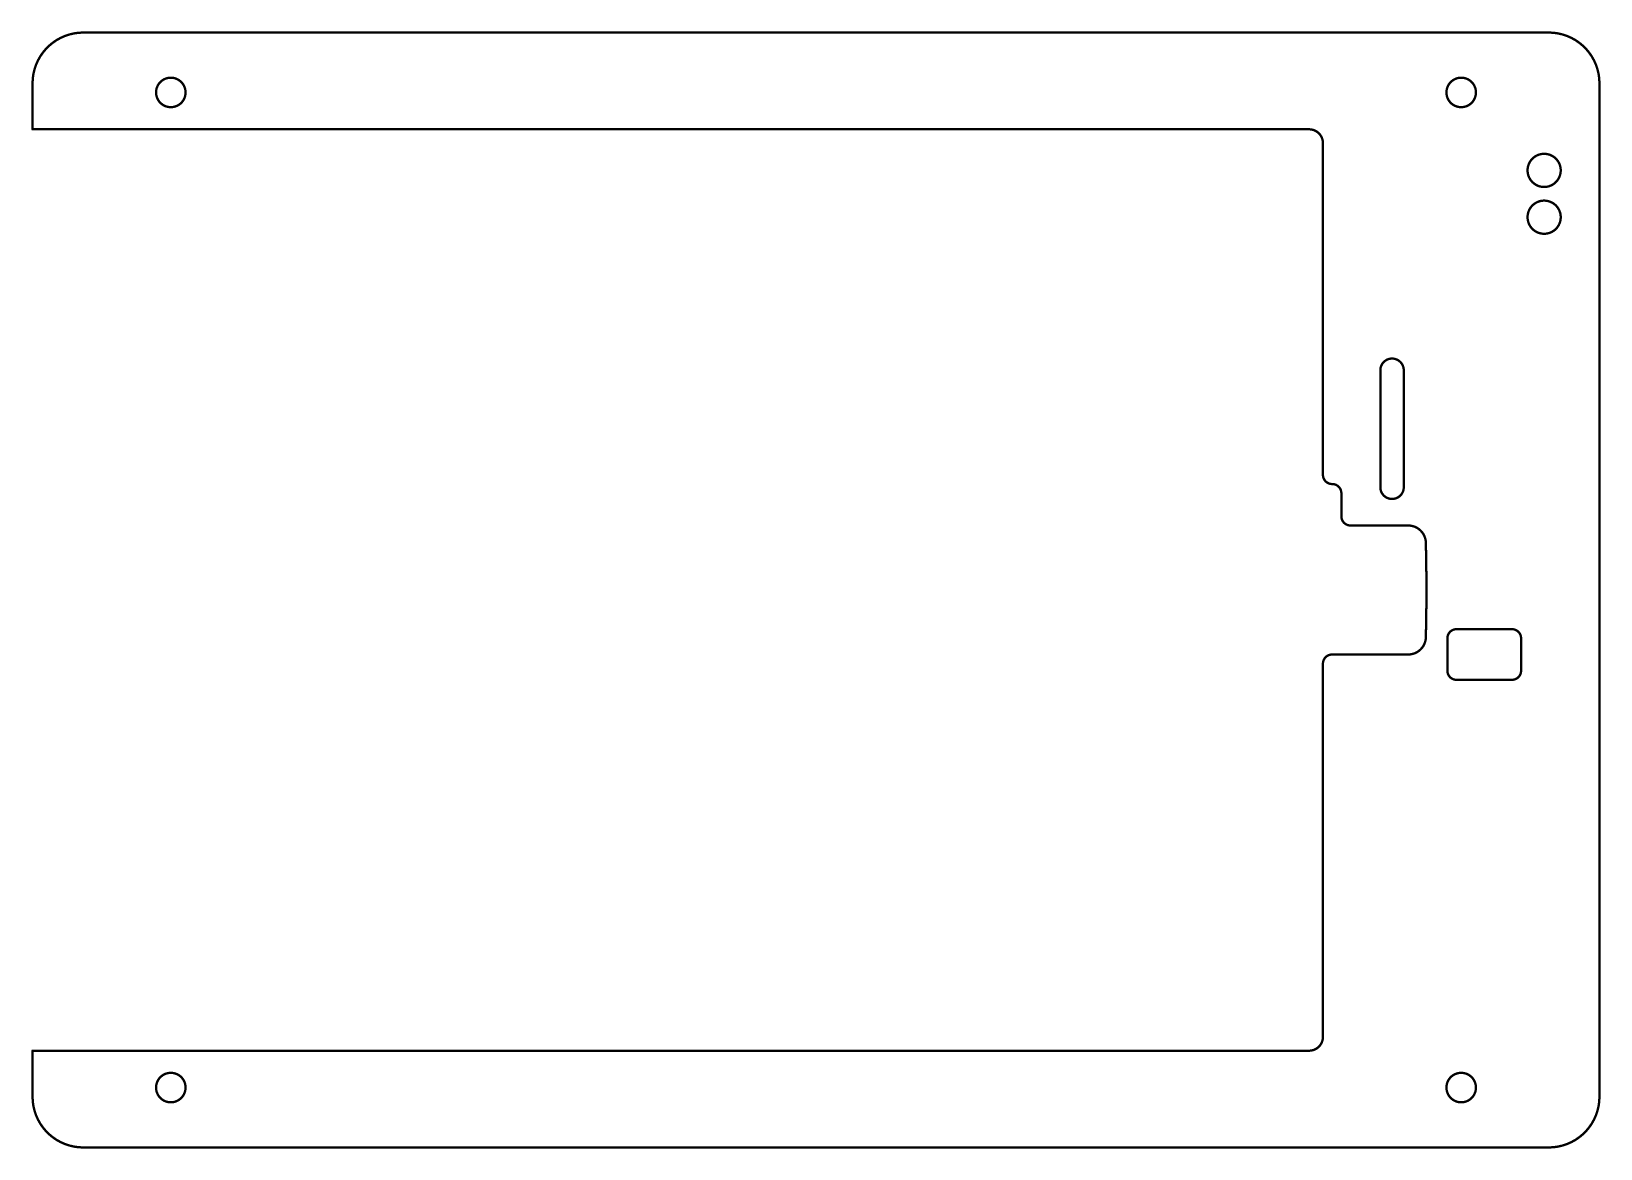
# Model space of a CAD drawing. Header units: millimetres. Extents: x -85 to 85, y -61 to 61.
import ezdxf

# ---------------------------------------------------------------- set-up
doc = ezdxf.new("R2010")
doc.units = ezdxf.units.MM
doc.layers.add('Mechanical4', color=56, linetype='Continuous')

msp = doc.modelspace()

# ---------------------------------------------------------------- linework, layer by layer
at = {"layer": 'Mechanical4', "const_width": 0.254}
for points in [[(-85, 55, -0.414214), (-79.5, 60.5)], [(79.5, 60.5, -0.414214), (85, 55)], [(53.5, 50, -0.414214), (55, 48.5)], [(61.23, 23.85, -1), (63.77, 23.85)], [(56, 11.5, -0.414214), (55, 12.5)], [(56, 11.5, -0.414214), (57, 10.5)], [(63.77, 11.15, -1), (61.23, 11.15)], [(58, 7, -0.414214), (57, 8)], [(64.25, 7, -0.414214), (66.17, 5.08)], [(66.17, -5.08, -0.414214), (64.25, -7)], [(68.5, -5.25, -0.414214), (69.5, -4.25)], [(75.5, -4.25, -0.414214), (76.5, -5.25)], [(55, -8, -0.414214), (56, -7)], [(69.5, -9.75, -0.414214), (68.5, -8.75)], [(76.5, -8.75, -0.414214), (75.5, -9.75)], [(55, -48.5, -0.414214), (53.5, -50)], [(-79.5, -60.5, -0.414214), (-85, -55)], [(85, -55, -0.414214), (79.5, -60.5)]]:
    msp.add_lwpolyline(points, format="xyb", dxfattribs=at)
for points in [[(-79.5, 60.5), (0, 60.5)], [(0, 60.5), (79.5, 60.5)], [(-85, 50), (-85, 55)], [(85, 0), (85, 55)], [(-85, 50), (53.5, 50)], [(55, 12.5), (55, 48.5)], [(61.23, 11.15), (61.23, 23.85)], [(63.77, 11.15), (63.77, 23.85)], [(57, 8), (57, 10.5)], [(58, 7), (64.25, 7)], [(66.17, 5.08), (66.25, 0)], [(66.17, -5.08), (66.25, 0)], [(85, 0), (85, -55)], [(69.5, -4.25), (75.5, -4.25)], [(68.5, -7), (68.5, -5.25)], [(76.5, -7), (76.5, -5.25)], [(55, -48.5), (55, -8)], [(56, -7), (64.25, -7)], [(68.5, -8.75), (68.5, -7)], [(76.5, -8.75), (76.5, -7)], [(69.5, -9.75), (75.5, -9.75)], [(-85, -55), (-85, -50)], [(-85, -50), (53.5, -50)], [(-79.5, -60.5), (0, -60.5)], [(0, -60.5), (79.5, -60.5)]]:
    msp.add_lwpolyline(points, dxfattribs=at)
at = {"layer": 'Mechanical4'}
for points, const_width in [([(-79.56, 60.5, 1), (-79.44, 60.5, 1)], 0.127), ([(-79.56, 60.5, 1), (-79.44, 60.5, 1)], 0.127), ([(-0.06, 60.5, 1), (0.06, 60.5, 1)], 0.127), ([(-0.06, 60.5, 1), (0.06, 60.5, 1)], 0.127), ([(79.44, 60.5, 1), (79.56, 60.5, 1)], 0.127), ([(79.44, 60.5, 1), (79.56, 60.5, 1)], 0.127), ([(-85.06, 55, 1), (-84.94, 55, 1)], 0.127), ([(-85.06, 55, 1), (-84.94, 55, 1)], 0.127), ([(-68.4, 54, 1), (-71.6, 54, 1)], 0.254), ([(71.6, 54, 1), (68.4, 54, 1)], 0.254), ([(84.94, 55, 1), (85.06, 55, 1)], 0.127), ([(84.94, 55, 1), (85.06, 55, 1)], 0.127), ([(-71.66, 54, 1), (-71.54, 54, 1)], 0.127), ([(-68.46, 54, 1), (-68.34, 54, 1)], 0.127), ([(68.34, 54, 1), (68.46, 54, 1)], 0.127), ([(71.54, 54, 1), (71.66, 54, 1)], 0.127), ([(-85.06, 50, 1), (-84.94, 50, 1)], 0.127), ([(-85.06, 50, 1), (-84.94, 50, 1)], 0.127), ([(53.44, 50, 1), (53.56, 50, 1)], 0.127), ([(53.44, 50, 1), (53.56, 50, 1)], 0.127), ([(54.94, 48.5, 1), (55.06, 48.5, 1)], 0.127), ([(54.94, 48.5, 1), (55.06, 48.5, 1)], 0.127), ([(80.8, 45.54, 1), (77.2, 45.54, 1)], 0.254), ([(77.14, 45.54, 1), (77.26, 45.54, 1)], 0.127), ([(80.74, 45.54, 1), (80.86, 45.54, 1)], 0.127), ([(80.8, 40.46, 1), (77.2, 40.46, 1)], 0.254), ([(77.14, 40.46, 1), (77.26, 40.46, 1)], 0.127), ([(80.74, 40.46, 1), (80.86, 40.46, 1)], 0.127), ([(61.17, 23.85, 1), (61.29, 23.85, 1)], 0.127), ([(61.17, 23.85, 1), (61.29, 23.85, 1)], 0.127), ([(63.71, 23.85, 1), (63.83, 23.85, 1)], 0.127), ([(63.71, 23.85, 1), (63.83, 23.85, 1)], 0.127), ([(54.94, 12.5, 1), (55.06, 12.5, 1)], 0.127), ([(54.94, 12.5, 1), (55.06, 12.5, 1)], 0.127), ([(55.94, 11.5, 1), (56.06, 11.5, 1)], 0.127), ([(55.94, 11.5, 1), (56.06, 11.5, 1)], 0.127), ([(56.94, 10.5, 1), (57.06, 10.5, 1)], 0.127), ([(56.94, 10.5, 1), (57.06, 10.5, 1)], 0.127), ([(61.17, 11.15, 1), (61.29, 11.15, 1)], 0.127), ([(61.17, 11.15, 1), (61.29, 11.15, 1)], 0.127), ([(63.71, 11.15, 1), (63.83, 11.15, 1)], 0.127), ([(63.71, 11.15, 1), (63.83, 11.15, 1)], 0.127), ([(56.94, 8, 1), (57.06, 8, 1)], 0.127), ([(56.94, 8, 1), (57.06, 8, 1)], 0.127), ([(57.94, 7, 1), (58.06, 7, 1)], 0.127), ([(57.94, 7, 1), (58.06, 7, 1)], 0.127), ([(64.19, 7, 1), (64.31, 7, 1)], 0.127), ([(64.19, 7, 1), (64.31, 7, 1)], 0.127), ([(66.11, 5.08, 1), (66.23, 5.08, 1)], 0.127), ([(66.11, 5.08, 1), (66.23, 5.08, 1)], 0.127), ([(66.19, 0, 1), (66.31, 0, 1)], 0.127), ([(66.19, 0, 1), (66.31, 0, 1)], 0.127), ([(84.94, 0, 1), (85.06, 0, 1)], 0.127), ([(84.94, 0, 1), (85.06, 0, 1)], 0.127), ([(66.11, -5.08, 1), (66.23, -5.08, 1)], 0.127), ([(66.11, -5.08, 1), (66.23, -5.08, 1)], 0.127), ([(69.44, -4.25, 1), (69.56, -4.25, 1)], 0.127), ([(69.44, -4.25, 1), (69.56, -4.25, 1)], 0.127), ([(75.44, -4.25, 1), (75.56, -4.25, 1)], 0.127), ([(75.44, -4.25, 1), (75.56, -4.25, 1)], 0.127), ([(68.44, -5.25, 1), (68.56, -5.25, 1)], 0.127), ([(68.44, -5.25, 1), (68.56, -5.25, 1)], 0.127), ([(76.44, -5.25, 1), (76.56, -5.25, 1)], 0.127), ([(76.44, -5.25, 1), (76.56, -5.25, 1)], 0.127), ([(54.94, -8, 1), (55.06, -8, 1)], 0.127), ([(54.94, -8, 1), (55.06, -8, 1)], 0.127), ([(55.94, -7, 1), (56.06, -7, 1)], 0.127), ([(55.94, -7, 1), (56.06, -7, 1)], 0.127), ([(64.19, -7, 1), (64.31, -7, 1)], 0.127), ([(64.19, -7, 1), (64.31, -7, 1)], 0.127), ([(68.44, -7, 1), (68.56, -7, 1)], 0.127), ([(68.44, -7, 1), (68.56, -7, 1)], 0.127), ([(76.44, -7, 1), (76.56, -7, 1)], 0.127), ([(76.44, -7, 1), (76.56, -7, 1)], 0.127), ([(68.44, -8.75, 1), (68.56, -8.75, 1)], 0.127), ([(68.44, -8.75, 1), (68.56, -8.75, 1)], 0.127), ([(69.44, -9.75, 1), (69.56, -9.75, 1)], 0.127), ([(69.44, -9.75, 1), (69.56, -9.75, 1)], 0.127), ([(75.44, -9.75, 1), (75.56, -9.75, 1)], 0.127), ([(75.44, -9.75, 1), (75.56, -9.75, 1)], 0.127), ([(76.44, -8.75, 1), (76.56, -8.75, 1)], 0.127), ([(76.44, -8.75, 1), (76.56, -8.75, 1)], 0.127), ([(54.94, -48.5, 1), (55.06, -48.5, 1)], 0.127), ([(54.94, -48.5, 1), (55.06, -48.5, 1)], 0.127), ([(-85.06, -50, 1), (-84.94, -50, 1)], 0.127), ([(-85.06, -50, 1), (-84.94, -50, 1)], 0.127), ([(53.44, -50, 1), (53.56, -50, 1)], 0.127), ([(53.44, -50, 1), (53.56, -50, 1)], 0.127), ([(-68.4, -54, 1), (-71.6, -54, 1)], 0.254), ([(71.6, -54, 1), (68.4, -54, 1)], 0.254), ([(-71.66, -54, 1), (-71.54, -54, 1)], 0.127), ([(-68.46, -54, 1), (-68.34, -54, 1)], 0.127), ([(68.34, -54, 1), (68.46, -54, 1)], 0.127), ([(71.54, -54, 1), (71.66, -54, 1)], 0.127), ([(-85.06, -55, 1), (-84.94, -55, 1)], 0.127), ([(-85.06, -55, 1), (-84.94, -55, 1)], 0.127), ([(84.94, -55, 1), (85.06, -55, 1)], 0.127), ([(84.94, -55, 1), (85.06, -55, 1)], 0.127), ([(-79.56, -60.5, 1), (-79.44, -60.5, 1)], 0.127), ([(-79.56, -60.5, 1), (-79.44, -60.5, 1)], 0.127), ([(-0.06, -60.5, 1), (0.06, -60.5, 1)], 0.127), ([(-0.06, -60.5, 1), (0.06, -60.5, 1)], 0.127), ([(79.44, -60.5, 1), (79.56, -60.5, 1)], 0.127), ([(79.44, -60.5, 1), (79.56, -60.5, 1)], 0.127)]:
    msp.add_lwpolyline(points, format="xyb", close=True, dxfattribs=dict(at, const_width=const_width))

doc.saveas('drawing.dxf')
